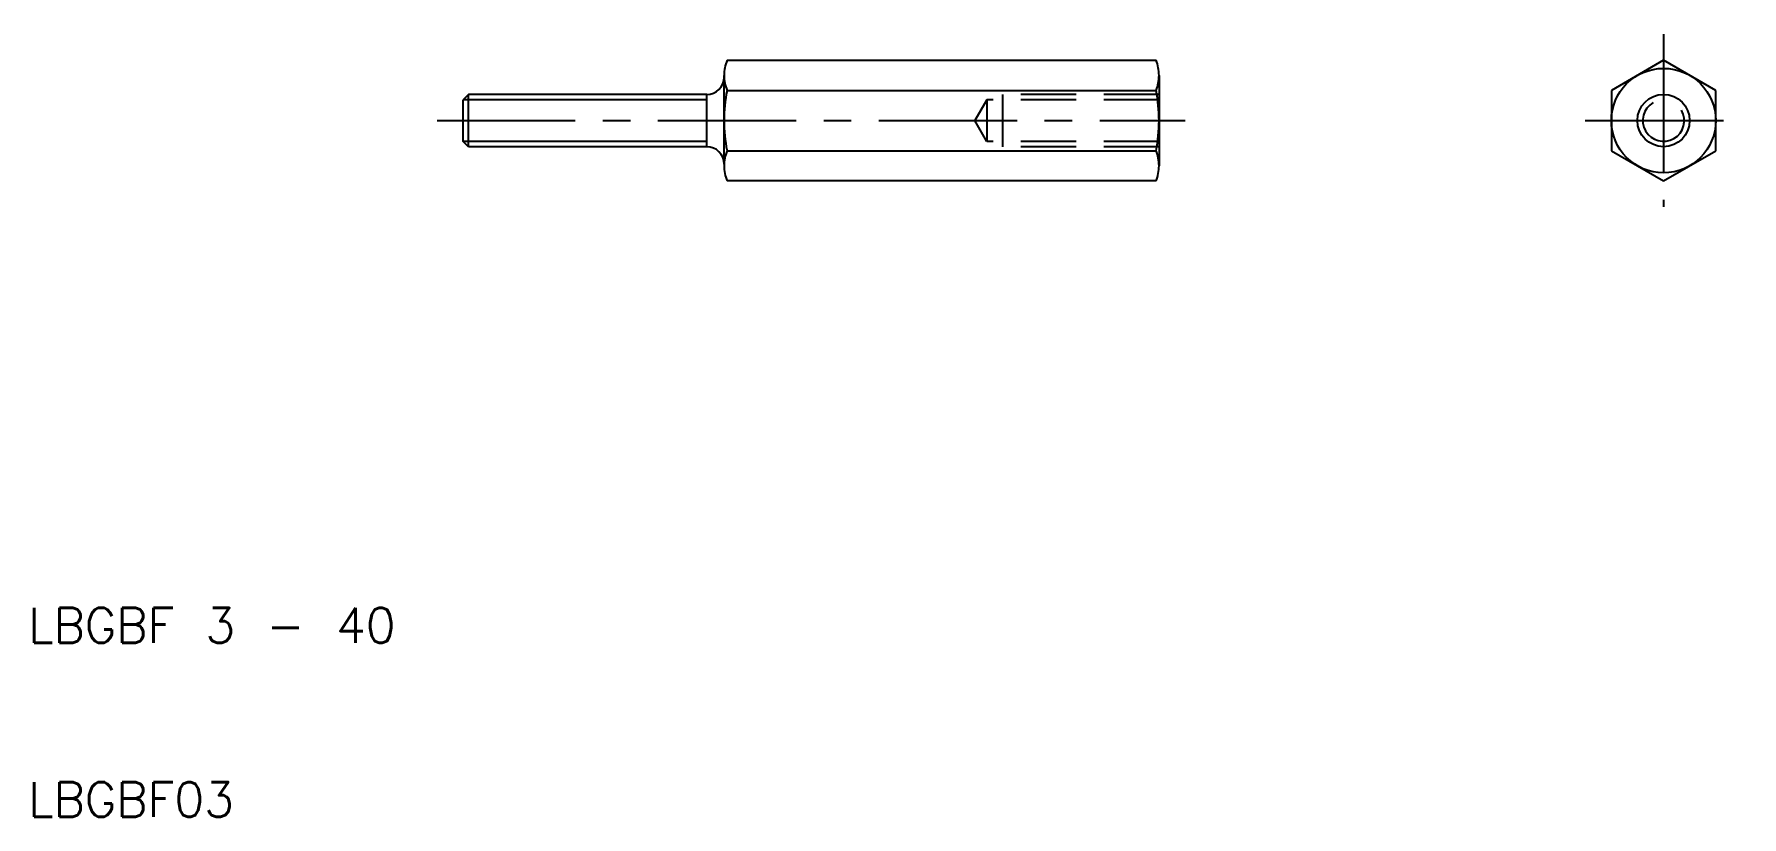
# Model space of a CAD drawing. Extents: x 10.3 to 108.5, y 10 to 55.
import ezdxf

# ---------------------------------------------------------------- set-up
doc = ezdxf.new("R2010")
doc.units = 0
doc.header["$LTSCALE"] = 0.25
doc.linetypes.add('CENTER', pattern=[50.8, 31.75, -6.35, 6.35, -6.35])
doc.linetypes.add('DASHED', pattern=[19.05, 12.7, -6.35])
doc.layers.get('0').update_dxf_attribs({"linetype": 'CONTINUOUS'})
doc.layers.add('CENTER', color=1, linetype='CENTER')
doc.styles.get("Standard").update_dxf_attribs({"font": 'txt.shx', "bigfont": 'extfont.shx'})

msp = doc.modelspace()

# ---------------------------------------------------------------- linework, layer by layer
for p, q in [((50.168, 53.464), (74.832, 53.464)), ((104, 53.464), (101, 51.732)), ((107, 51.732), (104, 53.464)), ((50, 52.5), (50, 52.598)), ((50, 47.5), (50, 52.5)), ((75, 52.598), (75, 47.402)), ((35.306, 51.5), (35, 51.194)), ((35, 48.806), (35, 51.194)), ((49, 51.5), (35.306, 51.5)), ((35.306, 48.5), (35.306, 51.5)), ((49, 48.5), (49, 51.5)), ((50.168, 51.732), (74.832, 51.732)), ((101, 51.732), (101, 48.268)), ((107, 48.268), (107, 51.732)), ((35.306, 48.5), (35, 48.806)), ((49, 48.5), (35.306, 48.5)), ((50.168, 48.268), (74.832, 48.268)), ((101, 48.268), (104, 46.536)), ((104, 46.536), (107, 48.268)), ((50, 47.5), (50, 47.402)), ((74.832, 46.536), (50.168, 46.536))]:
    msp.add_line(p, q)
at = {"color": 3}
for p, q in [((49, 51.194), (35, 51.194)), ((49, 48.806), (35, 48.806))]:
    msp.add_line(p, q, dxfattribs=at)
at = {"color": 3, "linetype": 'DASHED'}
for p, q in [((65.1, 51.194), (64.411, 50)), ((75, 51.194), (65.1, 51.194)), ((65.1, 51.194), (65.1, 48.806)), ((75, 51.5), (66, 51.5)), ((66, 51.5), (66, 48.5)), ((65.1, 48.806), (64.411, 50)), ((75, 48.806), (65.1, 48.806)), ((75, 48.5), (66, 48.5))]:
    msp.add_line(p, q, dxfattribs=at)
for radius in [3, 1.5]:
    msp.add_circle((104, 50), radius)
for centre, radius, start, end in [((52.313, 52.598), 2.313, 158.01264, 180), ((72.687, 52.598), 2.313, 0, 21.98736), ((49, 52.5), 1, 270, 0), ((52.313, 52.598), 2.313, 180, 201.98736), ((72.687, 52.598), 2.313, 338.01264, 0), ((59, 50), 9, 168.9042, 191.0958), ((66, 50), 9, 348.9042, 11.0958), ((49, 47.5), 1, 0, 90), ((52.313, 47.402), 2.313, 158.01264, 180), ((72.687, 47.402), 2.313, 0, 21.98736), ((52.313, 47.402), 2.313, 180, 201.98736), ((72.687, 47.402), 2.313, 338.01264, 0)]:
    msp.add_arc(centre, radius, start, end)
at = {"color": 3}
msp.add_arc((104, 50), 1.194, 120, 30, dxfattribs=at)
at = {"layer": 'CENTER', "color": 1, "linetype": 'CENTER'}
for p, q in [((104, 54.964), (104, 45.036)), ((33.5, 50), (76.5, 50)), ((99.5, 50), (108.5, 50))]:
    msp.add_line(p, q, dxfattribs=at)

# ---------------------------------------------------------------- texts
for s, p in [('LBGBF 3 - 40', (10, 20)), ('LBGBF03', (10, 10))]:
    msp.add_text(s, height=2).set_placement(p)

doc.saveas('drawing.dxf')
